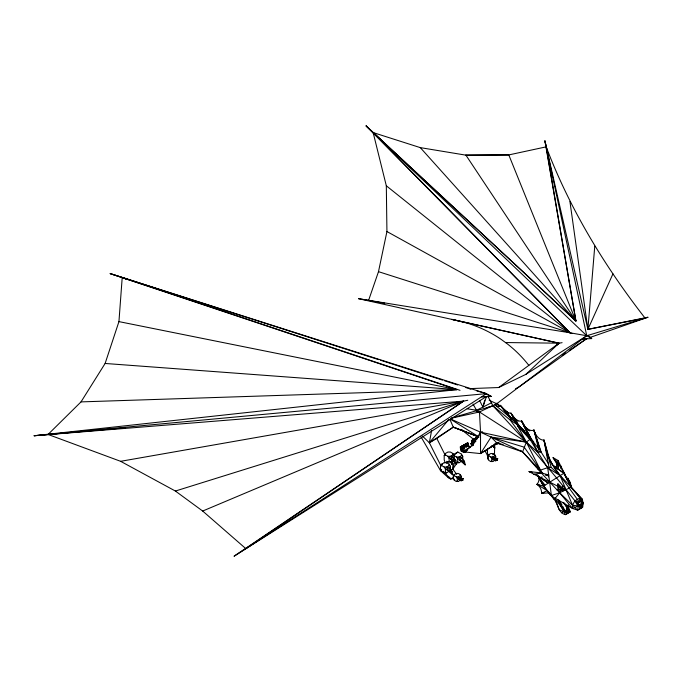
<?xml version="1.0" encoding="UTF-8"?>
<svg xmlns="http://www.w3.org/2000/svg" width="682" height="682" viewBox="0 0 682 682"><rect width="100%" height="100%" fill="white"/><g stroke="black" fill="none" stroke-linecap="round" stroke-linejoin="round"><path stroke-width="1.02" d="M495.345 443.198L494.723 444.979L494.476 453.692L492.66 454.741M504.936 410.666L505.413 411.05A13.58 7.843 60 0 0 510.98 413.198L519.803 426.591L530.323 439.055L530.281 439.839L532.113 440.35L533.665 441.689M467.758 400.274L463.598 401.118L245.818 548.635L202.673 511.04L175.385 491.04L120.612 461.313L48.047 434.451L81.013 401.894L105.122 363.463L118.941 321.614L122.214 277.446L460.026 390.334M594.764 246.176L587.884 329.363L645.078 318.127C604.423 265.861 569.743 208.897 546.188 146.852L508.789 154.925L465.763 155.138M487.945 396.395L493.035 405.901L526.325 442.124L556.341 477.622L574.935 500.818L579.444 502.259L579.879 497.962L571.201 487.11L560.05 475.482L551.175 467.4L543.98 440.069A9.471 5.465 60 0 1 534.816 432.686L534.697 432.379M567.433 506.385C567.049 508.491 565.881 505.49 566.299 506.607C568.328 506.598 567.032 508.832 568.711 511.125M581.379 504.936L577.901 506.249L574.935 500.818L579.879 497.962L583.17 503.256L581.064 508.295L578.225 506.112L572.471 508.44L559.658 492.771L557.978 489.727L557.91 483.836L565.276 490.384C553.562 483.598 540.945 478.201 529.036 471.535L541.32 472.95L559.658 492.771L577.628 510.145L578.225 506.112L577.731 503.248L574.935 500.818L572.471 505.098L572.471 508.44L577.628 510.145L582.573 507.289L583.17 503.256L582.351 499.386L571.201 487.11L563.758 473.342L552.693 465.115L549.999 460.827M548.337 476.846L548.66 474.936L541.32 472.95L533.98 474.391L536.009 474.493M431.587 430.615L429.362 442.754L440.487 464.877L440.487 470.589L448.151 477.579L450.623 479.003L453.342 478.576L454.331 480.29L456.309 481.432L458.287 481.432L460.265 480.29M558.959 500.29L558.157 500.741M582.411 501.364L582.351 499.386L579.879 497.962L581.934 503.972L581.064 508.295L577.731 503.248L577.731 505.294M368.621 300.302L378.493 271.666L386.933 231.53L386.319 185.785L373.139 132.572L420.3 147.627L465.917 155.164L508.789 154.925L575.915 320.949L373.139 132.572L570.075 332.799L572.036 333.481M462.865 480.23L463.231 478.576L460.018 478.15L459.276 477.434L458.534 479.003L461.134 480.793L462.865 480.23L458.534 479.003L460.018 478.15L461.254 478.576L461.254 476.292L460.265 474.578L458.287 473.444L456.309 473.444L454.331 474.578L453.342 476.292L453.342 478.576M497.331 460.239L497.698 458.585L494.484 458.159L493.742 457.443L493.001 459.012L495.601 460.802L497.331 460.239L493.001 459.012L494.484 458.159L495.72 458.585L493.001 459.012L495.601 460.802L494.484 458.159L493.742 459.728L493.742 457.443L495.72 458.585M451.203 470.111L452.848 469.156L454.706 461.663M479.719 400.709L482.899 407.086L484.732 400.181M557.953 499.761L564.287 511.577L567.995 509.437L567.714 505.942M566.196 512.429L566.341 511.969M564.372 510.878C565.438 510.034 563.716 509.258 563.724 509.838C566.793 508.175 561.116 515.208 567.697 508.96L569.146 511.321L567.151 512.855L569.001 511.781M567.646 512.566L567.791 512.105M568.814 510.537C567.961 510.289 566.793 512.242 568.694 511.884M568.507 512.071L568.652 511.611M482.899 407.086L486.471 396.489L484.391 396.907M471.91 445.875L472.276 444.8L470.921 443.59L471.91 445.875L472.609 445.465M559.001 500.281L558.294 500.801M558.89 501.645C560.178 499.71 560.144 503.81 558.873 502.003M455.491 462.336L456.616 464.127L453.735 461.032L450.683 458.986L451.672 456.275L453.53 457.349L455.891 460.768L456.616 464.127L450.683 458.986L453.53 457.349M449.208 471.262L446.915 469.728L447.904 467.017L449.762 468.091L452.123 471.509L452.848 474.868L446.915 469.728L449.762 468.091M462.728 446.454L464.391 447.025L463.044 446.727L463.359 446.088L464.391 447.025L463.044 446.727L463.044 445.585L464.621 448.1L462.728 446.454L463.044 445.585L463.632 445.926L464.621 448.1L462.728 446.454L463.632 445.926M464.084 463.078L465.218 464.877L462.328 461.782L459.284 459.736L460.265 457.034L462.123 458.091L464.485 461.518L465.218 464.877L459.284 459.736L462.123 458.091M464.783 445.278L466.454 445.849L465.098 445.551L465.422 444.911L466.454 445.849L465.098 445.551L465.098 444.408L466.684 446.923L464.783 445.278L465.098 444.408L465.695 444.749L466.684 446.923L464.783 445.278L465.695 444.749M466.812 444.101L468.483 444.673L467.136 444.374L467.451 443.735L468.483 444.673L467.136 444.374L467.119 443.232L468.713 445.747L466.812 444.101L467.136 443.232L467.724 443.573L468.713 445.747L466.812 444.101L467.724 443.573M474.817 441.646L473.427 442.447L472.438 444.698L471.45 440.589L474.135 439.182L475.712 441.697L473.811 440.052L474.911 438.739L474.911 440.521L472.438 441.518M476.889 439.489L475.908 438.833L476.82 438.313L476.224 437.972L475.908 438.833L476.513 438.517M479.48 434.988L480.529 432.175L479.472 411.971L476.53 410.274L467.127 408.765M530.323 439.055L526.325 442.124L522.6 451.885L541.474 473.12M558.899 501.654L559.581 501.253L559.905 501.961L559.206 502.736L558.89 502.174M479.344 434.945L480.529 432.175L482.609 431.817M561.448 489.233L559.658 492.771L554.287 499.471C558.285 504.39 558.089 512.941 565.395 514.654L570.34 511.798L568.762 508.619L568.498 505.49M463.786 445.875L461.808 446.156L465.891 443.939L465.891 445.73L464.902 445.866L467.861 444.587L467.861 442.806L460.324 447.017L461.313 451.126L464.774 450.299L470.333 447.085L467.861 445.661L462.302 448.867L461.313 451.126L463.786 452.55L465.763 452.081L465.763 451.066L473.768 443.709L480.529 432.175L526.325 442.124L538.03 452.541L547.748 467.963L551.406 495.524L554.287 499.471L543.418 486.198L538.089 476.096A8.764 7.528 -13.4 0 1 536.964 484.322A13.265 10.903 1.8 0 1 541.585 493.342L548.797 492.89M562.991 485.899L562.087 487.954L557.978 489.727M612.956 273.866L587.884 329.363L647.9 317.266L589.751 337.547M488.133 448.79L494.723 444.979L495.55 443.24M474.45 439.685L474.135 440.325L475.712 441.697L474.135 439.182L474.135 440.325L475.482 440.623L474.45 439.685L474.791 440.708L475.482 440.623L473.811 440.052L474.723 439.523M445.124 462.558L444.195 459.881L444.195 455.602L445.431 453.462L447.904 452.03L450.376 452.03L452.848 453.462L454.084 455.602L454.084 458.457L452.848 460.597L450.376 462.021L447.904 462.021L446.667 461.305L446.667 463.214M447.904 462.021L449.14 461.305L449.14 458.457L450.376 456.309L457.793 452.03L461.501 454.169L462.737 456.309L462.737 459.165M445.431 472.012L446.667 472.728L444.195 472.728L445.431 472.012L445.431 469.156L446.667 467.017L449.14 465.593L450.376 466.3L450.376 469.156M461.501 461.305L459.029 462.737L456.556 462.737L457.793 462.021L457.793 459.165L459.029 457.025L461.501 455.602L462.737 456.309M456.309 481.432L457.298 480.861L457.298 478.576L458.287 476.863L460.265 475.721L461.254 476.292M494.723 460.401L492.745 461.543L490.767 461.543L488.789 460.401L487.801 458.688L487.801 456.403L488.789 454.689L490.767 453.547L492.745 453.547L494.723 454.689L495.712 456.403L495.712 458.688M490.767 461.543L491.756 460.972L491.756 458.688L492.745 456.974L494.723 455.832L495.712 456.403M580.263 506.845L581.934 503.972L581.055 503.819L579.137 505.533L577.407 503.384M467.502 450.069L463.786 452.55L464.774 451.978L480.529 453.581L491.049 437.102L526.325 442.124L541.397 471.961M456.744 474.408L452.848 469.156L457.383 462.26M448.901 419.387L429.362 442.754L422.414 436.062M494.723 444.979L496.206 443.556M561.073 504.552C561.184 504.126 563.613 505.694 560.485 504.97L559.53 503.29L560.399 502.89L560.86 503.64L560.161 504.407M560.885 505.669L561.439 506.641L562.659 506.479L562.275 507.51L562.803 506.445L561.815 506.487L562.07 507.758M469.6 388.621L498.678 387.529L525.839 374.384L559.018 343.191L562.096 342.679M556.7 345.373L559.018 343.191L358.536 298.682L570.075 332.799L586.75 335.74L591.695 338.596L582.411 339.022L586.75 338.596L519.241 386.754L515.498 388.757M580.143 505.643L581.934 503.972L579.819 504.535L579.461 505.405L581.499 506.138M556.879 468.432L558.549 469.233L557.041 464.263L553.093 457.639L558.038 460.495L558.294 463.155L557.041 464.263L556.043 468.04L554.406 466.999M454.749 454.664L457.793 452.03M544.449 486.948L550.374 495.115L551.406 495.524L559.658 492.771L571.201 487.11L569.547 483.87L570.493 483.103L567.799 478.133L567.799 480.23L570.493 483.103L571.047 487.05L570.348 485.516M560.135 502.941L560.144 504.203M562.045 506.291L562.19 507.587M563.349 509.991L563.034 509.428C565.088 508.542 561.959 507.024 562.889 509.139M566.895 507.937C565.651 510.4 569.231 508.047 566.887 507.877C566.853 511.142 567.654 507.485 567.501 507.587M451.637 418.126L479.472 411.971L496.743 403.761L586.75 335.74L647.9 317.266M498.678 387.529L559.018 343.191L451.842 319.372L467.059 323.089A253.082 175.751 -54.2 0 1 501.287 339.474L507.382 343.924A253.082 175.751 -54.2 0 1 528.848 365.364M478.67 436.855L453.283 427.145L429.362 442.754L436.821 438.449L453.283 427.145L478.773 436.864L450.461 419.14M562.173 355.322L565.685 352.935M569.189 350.548L586.75 338.596M486.471 396.489L234.165 556.137L463.598 401.118L34.1 435.747L456.974 389.618L110.169 273.601L486.471 393.633L491.415 396.489L481.577 396.788L484.51 396.609M570.34 511.798L565.395 514.654C560.459 503.265 551.32 495.354 543.418 486.198L543.043 484.186M234.165 556.137L486.471 393.633L476.727 390.88M495.226 444.101L497.221 443.948L498.934 442.848M525.839 374.384L586.75 335.74L544.901 140.842L575.915 320.949L366.072 125.863L570.075 332.799L378.493 271.666M450.538 419.004L480.529 432.175L480.529 453.581L497.059 443.13L499.181 443.172M444.195 455.602L445.431 454.885L445.431 453.462M462.302 446.727L460.324 447.017L465.763 451.066L461.313 451.126L460.324 447.017L463.786 445.158L463.786 446.94L461.313 447.946M465.891 444.655L463.913 444.937L467.861 442.806M474.911 439.447L472.933 439.737L474.911 440.521L473.922 440.666L472.933 439.737L477.016 437.52L477.016 438.236M475.039 438.517L478.227 436.821L478.542 437.324M478.824 437.162L477.912 437.691L478.227 436.821L478.227 437.503M473.922 440.666L475.397 440.24L475.397 438.458M465.891 445.73L463.283 446.804M516.564 423.326L512.097 419.021L510.238 420.086L493.035 405.901L451.569 417.964M444.613 462.498L440.487 464.877L442.465 464.306M441.723 465.593L440.487 466.3L441.723 464.161L441.723 465.593L444.195 467.017L446.667 467.017M451.612 460.597L452.848 463.453L451.612 464.161L450.998 462.379M449.14 471.296L445.431 473.436L440.487 470.589L421.024 436.864M480.529 453.581L497.059 443.13L503.103 444.553M497.221 443.948L498.806 443.036M449.14 477.008L448.151 477.579L450.231 477.98M453.342 476.292L454.331 475.721L454.331 474.578M487.801 456.403L488.789 455.832L488.789 454.689M453.342 477.434L450.623 479.003L443.206 471.296M539.036 449.225L531.269 439.268L530.281 439.839L521.662 421.033A10.818 6.249 60 0 1 514.1 417.776L513.665 417.282M516.641 420.871L510.98 413.198L517.936 426.361L519.803 426.591L530.119 439.481L538.03 452.541L539.266 451.834L541.252 452.302L533.921 430.027A10.997 6.351 60 0 1 524.066 425.432L523.912 425.201M538.03 469.387L540.417 470.103L548.984 467.255L551.175 467.4M559.172 501.27L558.567 501.62L558.251 501.065M559.385 501.892L559.862 501.611M560.34 503.563L560.817 503.29M561.116 506.087L561.499 505.865L560.928 505.652M562.735 506.632L561.772 507.195L562.13 507.493M563 507.962L562.394 508.312L562.795 509.019M562.872 502.25L566.529 506.743L566.529 506.172L568.507 505.03M563.204 508.584L563.69 508.312M566.333 506.777L568.507 505.601M567.296 512.395L563.988 511.099L563.664 510.545L564.645 509.983M577.731 503.248L581.149 501.27L583.17 503.256L581.61 504.109L581.149 501.27M564.432 511.116L561.542 512.779M568.14 508.977L568.762 508.619L570.101 511.747M577.628 510.145L582.573 507.289L582.522 505.311M560.22 504.151C562.369 503.401 558.967 501.935 560.084 504.083M562.948 509.104C565.165 508.994 562.215 506.573 562.838 509.002M478.329 436.71L471.45 440.589L472.438 444.698M491.398 402.832L476.53 410.274L472.993 404.017M557.177 490.094L558.788 489.352M202.673 511.04L463.598 401.118L120.612 461.313M583.17 503.256L580.817 501.406M559.59 502.515L558.899 502.174M561.499 505.865L560.979 505.788M567.006 512.711C568.575 511.739 565.233 510.818 566.367 512.497M544.611 492.395L541.585 493.342L547.211 490.665L536.964 484.322L538.925 484.595M175.385 491.04L463.598 401.118M561.925 488.269L561.098 488.525L559.658 492.771L557.91 485.942M486.829 407.717L493.035 405.901M542.088 476.854L540.519 477.673L538.089 476.096L543.58 486.206M546.776 475.482L548.66 474.936L545.515 474.825M496.215 458.875L497.698 458.585L493.001 459.012M461.748 478.866L463.231 478.576L458.534 479.003L461.134 480.793M458.534 479.003L461.254 478.576L459.276 477.434L459.276 479.719M475.524 438.236L477.502 437.955L477.502 437.239M473.419 439.455L475.397 439.165M473.427 440.308L471.45 440.589L473.427 442.447L473.427 443.291M467.861 443.522L465.883 443.803L468.108 446.028M466.377 444.374L464.399 444.655L466.377 445.448L466.377 443.658M467.861 444.587L466.872 444.732L467.861 446.497M464.272 445.593L462.294 445.875L464.272 446.659L464.272 444.877M449.54 469.173L452.123 471.509L449.967 471.774L452.848 474.868L451.723 473.069M486.471 393.633L34.1 435.747L125.207 427.836M81.013 401.894L456.974 389.618L118.941 321.614M488.448 396.489L491.415 396.489L486.3 394.264M445.431 454.885L447.904 456.309L450.376 456.309M488.789 455.832L490.767 456.974L492.745 456.974M452.848 453.462L452.848 454.885L456.556 457.025L459.029 457.025M444.195 462.737L446.667 462.737L449.14 464.161L450.376 466.3M454.331 475.721L456.309 476.863L458.287 476.863M567.56 480.674L564.398 473.351L563.758 473.342L543.418 486.198L543.895 486.206L538.089 476.096L548.03 482.984L540.212 477.4L542.122 477.98M545.95 474.919L548.66 474.936L545.779 474.851M505.498 342.552L559.018 343.191M533.98 474.391L537.126 474.51M105.122 363.463L456.974 389.618M358.536 298.682L384.708 303.26M578.225 506.112L572.471 505.098L560.05 475.482A44.995 25.976 60 0 1 548.106 455.337L547.74 454.374M476.343 411.391L479.472 411.971L526.325 442.124L517.936 426.361L517.97 424.69L529.667 437.494M508.781 414.11L500.29 405.364L511.168 419.549L513.034 419.924L500.29 405.364A6.573 3.794 60 0 1 495.925 405.637L494.893 404.835L512.097 419.021M468.849 446.77L470.333 447.085M453.359 460.214L451.672 459.847L453.735 461.032M532.105 472.319L529.036 471.535L532.037 472.473M536.964 484.322L543.895 486.206M564.099 510.937L563.656 510.366M378.646 359.636L110.169 273.601L188.061 299.04M380.641 360.267L442.473 380.087M444.493 380.735L457.665 384.955M465.772 387.555L470.844 389.175M202.222 303.669L205.256 304.658M459.284 459.736L464.485 461.518L463.197 460.35M450.683 458.986L455.891 460.768L453.956 459.02M446.915 469.728L452.123 471.509M449.984 419.532L453.283 427.145L478.747 436.889M563.102 488.73L566.256 489.966L562.087 487.954L565.276 490.384L561.891 488.346M122.214 277.446L126.119 279.108M538.03 452.541L532.113 440.35L530.119 439.481L517.936 426.361L518.908 425.602L519.684 426.08M567.629 513.171L559.231 509.855L554.909 498.039L572.471 508.44M489.139 400.24L496.743 403.761L500.025 406.463L496.743 403.761M480.529 432.175L522.6 451.885L542.898 473.308M386.933 231.53L570.075 332.799L386.319 185.785M460.844 429.37L464.408 431.425M488.789 459.259L487.801 458.688L487.306 449.268L487.801 457.545L487.306 454.971L484.834 450.691M491.756 460.972L492.745 461.543M461.637 449.327L460.324 448.568L461.637 449.89M460.273 460.589L462.328 461.782M457.793 462.021L459.029 462.737M449.14 461.305L450.376 462.021M447.904 470.589L449.276 471.381M441.723 469.872L440.487 469.156L441.723 471.296M457.298 480.861L458.287 481.432M472.072 444.826L470.921 443.59L473.453 445.124M547.748 467.963L560.05 475.482L579.444 502.259M470.921 443.59L473.308 445.065M518.039 425.048L510.238 420.086L526.325 442.124M562.65 472.234L564.398 473.351L558.294 463.155L553.093 457.639L557.714 464.058M520.204 450.291L522.6 451.885L497.059 443.13L491.049 437.102L524.185 447.162L540.417 470.103L541.107 473.138M473.811 440.052L474.791 440.708M550.118 460.631L552.693 465.115L564.398 473.351M462.038 430.044L474.237 439.864M503.299 409.166L508.218 413.215M503.989 409.754L508.022 413.087M512.855 417.086L516.879 420.419M526.547 428.415L528.158 429.745M513.947 417.947L517.928 421.246M525.873 427.836L528.26 429.822M496.735 403.147L499.957 405.858M503.989 409.251L508.013 412.653M512.847 416.728L516.879 420.121M524.126 426.233L529.769 430.981M491.816 445.482L494.782 448.048L494.058 444.69M588.037 335.348L591.695 338.596M586.75 335.74L366.072 125.863L391.357 150.236M522.6 428.969L524.782 431.143M521.142 427.631L524.773 431.51M526.223 433.061L529.863 436.932M492.626 445.73L494.782 448.048L493.086 445.355M420.3 147.627L575.915 320.949L546.188 146.852M557.91 484.8L561.098 488.525L557.91 483.836M500.29 405.364L511.125 418.219L511.168 419.549M544.952 485.132L538.089 476.096L539.812 478.38M564.091 502.847L566.529 506.172M552.693 465.115L560.05 475.482M536.265 466.803L535.089 465.081L536.257 466.778M567.799 479.088L570.493 483.103L569.547 483.87M465.917 155.164L575.915 320.949M540.502 451.117L548.481 463.777M510.98 413.198L516.896 422.925M526.035 428.33L521.662 421.033L528.993 435.551M490.767 456.974L491.756 458.688M456.556 457.025L457.793 459.165M447.904 456.309L449.14 458.457M456.309 476.863L457.298 478.576M444.195 467.017L445.431 469.156M532.113 440.35L521.662 421.033L531.269 439.268M436.821 438.449L445.133 455.056M558.038 460.495L571.201 487.11L570.169 486.709L582.351 499.386L582.351 501.892M569.999 484.749L567.799 478.133L571.047 487.05M536.529 436.821L533.921 430.027L539.266 451.834M487.306 454.971L487.903 456.684M467.451 443.735L467.792 444.758M465.422 444.911L465.763 445.934M463.359 446.088L463.7 447.111M540.187 450.111L533.921 430.027L538.516 446.037M580.527 504.348L580.74 505.089M550.306 461.867L543.98 440.069L548.984 467.255M554.909 498.039L555.932 501.824M560.033 466.19A7.928 6.743 -67.7 0 0 560.587 465.636L561.346 468.568M546.862 452.285L543.98 440.069L546.614 452.209M547.339 454.323L548.302 458.398M547.058 454.229L547.501 456.258M547.544 153.331L544.901 140.842L587.884 329.363L569.922 201.454M560.587 465.636L561.175 468.662M451.083 461.407L451.612 464.161L451.612 460.359M540.417 470.103L540.979 473.12M558.447 467.485L558.549 469.233L558.294 463.155M582.488 505.464L582.573 507.289M494.723 454.689L494.723 455.832M476.224 437.972L476.224 439.114M473.427 439.592L473.427 441.373M462.302 446.019L462.302 447.801M462.302 448.867L462.302 449.711M461.501 454.169L461.501 455.602M460.265 474.578L460.265 475.721M454.331 479.148L454.331 480.29M452.848 463.453L452.848 469.156M451.672 456.275L451.672 457.707M451.612 456.446L451.612 458.457M449.14 464.161L449.14 465.593M556.819 467.963A7.928 6.743 -67.7 0 1 555.429 468.159M570.663 485.78C571.03 487.835 571.448 483.615 570.663 485.78M562.053 490.597C563.085 492.694 563.741 488.5 562.053 490.597"/></g></svg>
